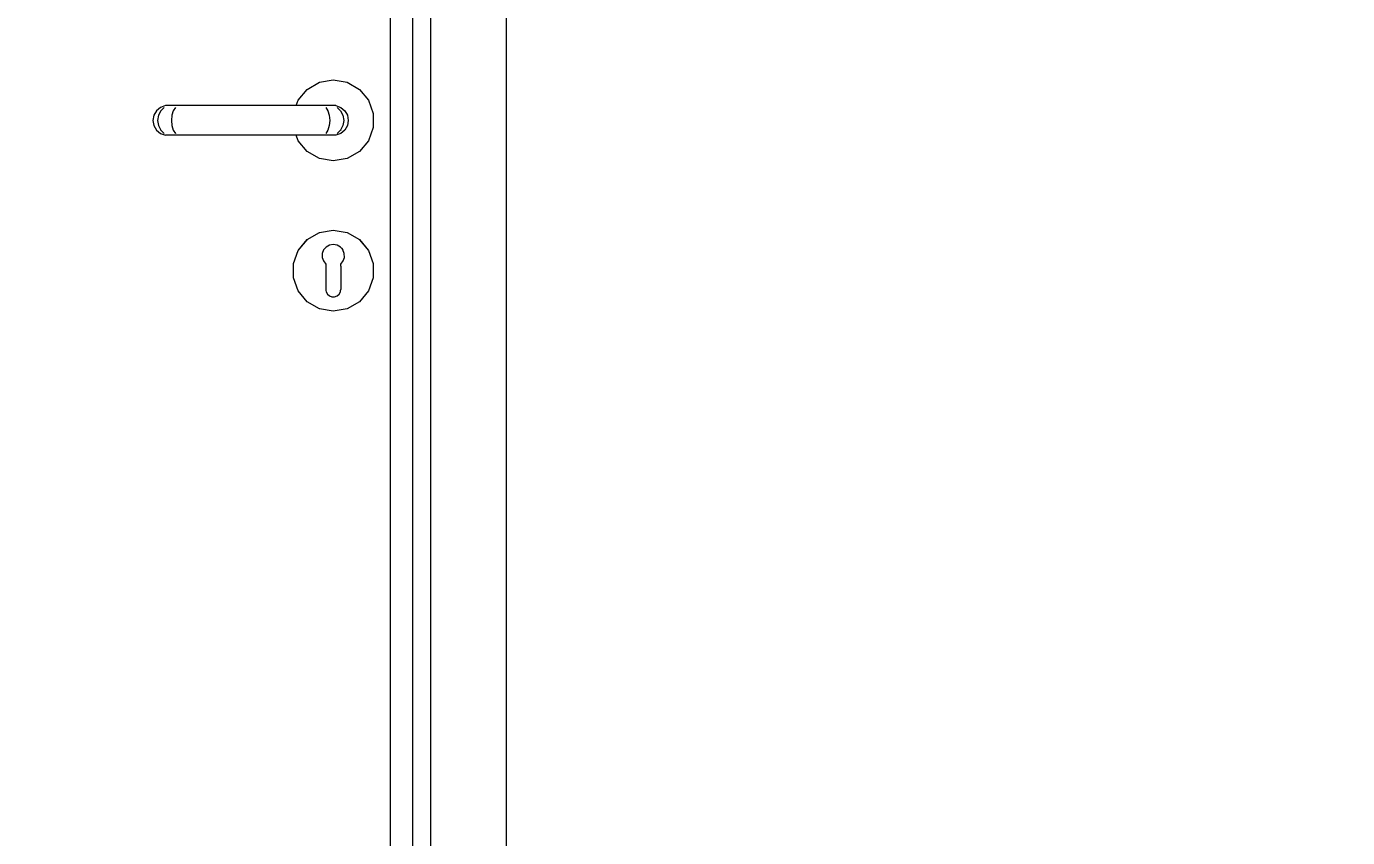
# Model space of a CAD drawing. Header units: millimetres. Extents: x -15634 to 67596, y -3027 to 55843.
# Drawn here: x 31862 to 32741, y 18518 to 19058 of the extents above; entities that cross this region are included whole.
import ezdxf

# ---------------------------------------------------------------- set-up
doc = ezdxf.new("R2010")
doc.units = ezdxf.units.MM
doc.header["$MEASUREMENT"] = 0
doc.set_wipeout_variables(frame=1)
doc.linetypes.add('Wipeout_Contour', pattern=[1000, 0, -1000])
doc.layers.add('Dimensioning - General', color=7, linetype='Continuous')
doc.layers.add('Structural - Bearing', color=7, linetype='Continuous')
for name, color, linetype, lineweight, true_color in [('Dimensioning - General_Pen_No__61', 7, 'Continuous', 20, 0x6a6a6a), ('Dimensioning - General_Pen_No__88', 7, 'Continuous', 20, 0xfd4435), ('Structural - Bearing_Pen_No__82', 7, 'Continuous', 20, 0xaaaaaa)]:
    doc.layers.add(name, color=color, linetype=linetype, lineweight=lineweight, true_color=true_color)
doc.styles.add('GENERATED_STYLE_6', font='calibril.ttf')
doc.dimstyles.new('GENERATED_STYLE__3', dxfattribs={"dimtxt": 195.999997, "dimasz": 106.4, "dimexe": 0.18, "dimexo": 0.0625, "dimgap": 0.09, "dimtad": 1, "dimdec": 0, "dimlfac": 0.1, "dimzin": 0, "dimdsep": 46, "dimtxsty": 'GENERATED_STYLE_6', "dimblk": 'ARROWHEAD_2', "dimblk1": 'ARROWHEAD_2', "dimblk2": 'ARROWHEAD_2', "dimcen": 0.09, "dimse1": 1, "dimse2": 1, "dimclrd": 256, "dimclre": 256, "dimclrt": 256, "dimadec": 0, "dimazin": 0, "dimtfac": 1, "dimtdec": 4, "dimtmove": 0, "dimatfit": 3, "dimfxl": 1, "dimtolj": 1, "dimtzin": 0, "dimarcsym": 0})

# ---------------------------------------------------------------- blocks, each defined once
blk = doc.blocks.new('*D143')
at = {"layer": 'Dimensioning - General_Pen_No__61', "color": 251, "linetype": 'Continuous', "lineweight": 20, "true_color": 0x6a6a6a, "transparency": 16777216}
for p, q in [((34964.93, 20636.02), (35104.93, 20555.19)), ((35139.93, 20595.6), (34929.93, 20595.6)), ((35034.93, 17895.6), (35034.93, 20595.6)), ((34964.93, 17936.02), (35104.93, 17855.19)), ((35139.93, 17895.6), (34929.93, 17895.6))]:
    blk.add_line(p, q, dxfattribs=at)
at = {"layer": 'Dimensioning - General_Pen_No__88', "color": 20, "lineweight": 20, "true_color": 0xfd4435, "transparency": 16777216, "char_height": 196, "attachment_point": 7, "rotation": 90, "style": 'GENERATED_STYLE_6'}
for s, insert in [('\\A1;{\\pql;\\fCalibri Light|b0|i0|c0|p34;20}', (34995.73, 20237.36)), ('\\A1;{\\pql;\\fCalibri Light|b0|i0|c0|p34;270}', (34995.73, 19007.27))]:
    blk.add_mtext(s, dxfattribs=dict(at, insert=insert))
blk = doc.blocks.new('ARROWHEAD_2')
at = {"color": 0, "linetype": 'Continuous', "lineweight": 0}
for p, q in [((-0.3781, -0.655), (0.3781, 0.655)), ((0, 0), (-1, 0))]:
    blk.add_line(p, q, dxfattribs=at)
blk = doc.blocks.new('*D191')
at = {"layer": 'Dimensioning - General_Pen_No__61', "color": 251, "linetype": 'Continuous', "lineweight": 20, "true_color": 0x6a6a6a, "transparency": 16777216}
for p, q in [((35514.93, 20636.02), (35654.93, 20555.19)), ((35689.93, 20595.6), (35479.93, 20595.6)), ((35584.93, 17895.6), (35584.93, 20595.6)), ((35514.93, 17936.02), (35654.93, 17855.19)), ((35689.93, 17895.6), (35479.93, 17895.6))]:
    blk.add_line(p, q, dxfattribs=at)
at = {"layer": 'Dimensioning - General_Pen_No__88', "color": 20, "lineweight": 20, "true_color": 0xfd4435, "transparency": 16777216, "char_height": 196, "attachment_point": 7, "rotation": 90, "style": 'GENERATED_STYLE_6'}
for s, insert in [('\\A1;{\\pql;\\fCalibri Light|b0|i0|c0|p34;20}', (35545.73, 20237.36)), ('\\A1;{\\pql;\\fCalibri Light|b0|i0|c0|p34;270}', (35545.73, 19007.27))]:
    blk.add_mtext(s, dxfattribs=dict(at, insert=insert))
blk = doc.blocks.new('*D222')
at = {"layer": 'Dimensioning - General_Pen_No__61', "color": 251, "linetype": 'Continuous', "lineweight": 20, "true_color": 0x6a6a6a, "transparency": 16777216}
for p, q in [((36064.93, 20836.02), (36204.93, 20755.19)), ((36239.93, 20795.6), (36029.93, 20795.6)), ((36134.93, 17895.6), (36134.93, 20795.6)), ((36064.93, 17936.02), (36204.93, 17855.19)), ((36239.93, 17895.6), (36029.93, 17895.6))]:
    blk.add_line(p, q, dxfattribs=at)
at = {"layer": 'Dimensioning - General_Pen_No__88', "color": 20, "lineweight": 20, "true_color": 0xfd4435, "transparency": 16777216, "insert": (36095.73, 19107.27), "char_height": 196, "attachment_point": 7, "rotation": 90, "style": 'GENERATED_STYLE_6'}
blk.add_mtext('\\A1;{\\pql;\\fCalibri Light|b0|i0|c0|p34;290}', dxfattribs=at)

msp = doc.modelspace()

# ---------------------------------------------------------------- wipeouts: each hides what was drawn before it
at = {"color": 254, "linetype": 'Wipeout_Contour', "lineweight": 0, "ltscale": 149410.223172}
msp.add_wipeout([(32119.37, 17995.6), (32131.37, 17995.6), (32131.37, 20082.6), (32119.37, 20070.6)], dxfattribs=at).dxf.layer = 'Structural - Bearing'
at = {"color": 254, "linetype": 'Wipeout_Contour', "lineweight": 0, "ltscale": 1006353.8560453}
msp.add_wipeout([(32042.98, 19009.1), (32041.66, 19005.45), (32068.1, 19005.45), (32071.37, 19004.26), (32074.03, 19002.03), (32075.76, 18999.02), (32076.37, 18995.6), (32075.76, 18992.18), (32074.03, 18989.18), (32071.37, 18986.94), (32068.1, 18985.76), (32041.66, 18985.76), (32042.98, 18982.1), (32049.01, 18974.92), (32057.13, 18970.23), (32066.37, 18968.6), (32075.6, 18970.23), (32083.72, 18974.92), (32089.75, 18982.1), (32092.96, 18990.92), (32092.96, 19000.29), (32089.75, 19009.1), (32083.72, 19016.29), (32075.6, 19020.98), (32066.37, 19022.6), (32057.13, 19020.98), (32049.01, 19016.29)], dxfattribs=at).dxf.layer = 'Structural - Bearing'
at = {"color": 254, "linetype": 'Wipeout_Contour', "lineweight": 0, "ltscale": 260535.635203}
msp.add_wipeout([(32059.95, 18909.39), (32060.93, 18910.53), (32057.17, 18920.88), (32049.08, 18916.21), (32059, 18904.39), (32058.98, 18904.44), (32059.04, 18907)], dxfattribs=at).dxf.layer = 'Structural - Bearing'
at = {"color": 254, "linetype": 'Wipeout_Contour', "lineweight": 0, "ltscale": 186021.799884}
msp.add_wipeout([(32057.17, 18870.33), (32061.51, 18882.27), (32061.37, 18883.1), (32061.37, 18889.65), (32049.08, 18875)], dxfattribs=at).dxf.layer = 'Structural - Bearing'

# ---------------------------------------------------------------- next in the draw order: linework, layer by layer
at = {"layer": 'Structural - Bearing_Pen_No__82', "color": 253, "linetype": 'Continuous', "lineweight": 20, "true_color": 0xaaaaaa}
for p, q in [((32049.01, 19016.29), (32057.13, 19020.98)), ((32057.13, 19020.98), (32066.37, 19022.6)), ((32066.37, 19022.6), (32075.6, 19020.98)), ((32075.6, 19020.98), (32083.72, 19016.29)), ((32083.72, 19016.29), (32089.75, 19009.1)), ((32089.75, 19009.1), (32092.96, 19000.29)), ((32092.96, 19000.29), (32092.96, 18990.92)), ((32092.96, 18990.92), (32089.75, 18982.1)), ((32089.75, 18982.1), (32083.72, 18974.92)), ((32057.13, 18970.23), (32049.01, 18974.92)), ((32083.72, 18974.92), (32075.6, 18970.23)), ((32066.37, 18968.6), (32057.13, 18970.23)), ((32075.6, 18970.23), (32066.37, 18968.6))]:
    msp.add_line(p, q, dxfattribs=at)

# ---------------------------------------------------------------- next in the draw order: wipeouts: each hides what was drawn before it
at = {"color": 254, "linetype": 'Wipeout_Contour', "lineweight": 0, "ltscale": 149549.754131}
msp.add_wipeout([(32181.37, 17995.6), (32181.37, 20132.6), (32131.37, 20082.6), (32131.37, 17995.6)], dxfattribs=at).dxf.layer = 'Structural - Bearing'
at = {"color": 254, "linetype": 'Wipeout_Contour', "lineweight": 0, "ltscale": 149341.519928}
msp.add_wipeout([(32104.37, 20055.6), (32104.37, 17995.6), (32119.37, 17995.6), (32119.37, 20055.6)], dxfattribs=at).dxf.layer = 'Structural - Bearing'
at = {"color": 254, "linetype": 'Wipeout_Contour', "lineweight": 0, "ltscale": 149108.172757}
msp.add_wipeout([(32065.91, 19005.45), (32068.84, 19004.26), (32071.37, 19004.26), (32068.1, 19005.45)], dxfattribs=at).dxf.layer = 'Structural - Bearing'
at = {"color": 254, "linetype": 'Wipeout_Contour', "lineweight": 0, "ltscale": 149106.43982}
msp.add_wipeout([(32073.32, 18995.6), (32072.78, 18992.18), (32075.76, 18992.18), (32076.37, 18995.6)], dxfattribs=at).dxf.layer = 'Structural - Bearing'
at = {"color": 254, "linetype": 'Wipeout_Contour', "lineweight": 0, "ltscale": 223289.133747}
msp.add_wipeout([(32059.79, 18902.02), (32059, 18904.39), (32049.08, 18916.21), (32043.07, 18909.05), (32061.37, 18898.49), (32061.37, 18900)], dxfattribs=at).dxf.layer = 'Structural - Bearing'

# ---------------------------------------------------------------- next in the draw order: linework, layer by layer
at = {"layer": 'Structural - Bearing_Pen_No__82', "color": 253, "linetype": 'Continuous', "lineweight": 20, "true_color": 0xaaaaaa}
for p, q in [((32181.37, 20132.6), (32181.37, 17995.6)), ((32131.37, 17995.6), (32131.37, 20082.6)), ((32119.37, 17995.6), (32119.37, 20070.6)), ((32104.37, 17995.6), (32104.37, 20055.6))]:
    msp.add_line(p, q, dxfattribs=at)

# ---------------------------------------------------------------- next in the draw order: wipeouts: each hides what was drawn before it
at = {"color": 254, "linetype": 'Wipeout_Contour', "lineweight": 0, "ltscale": 149114.343625}
msp.add_wipeout([(32068.84, 19004.26), (32071.23, 19002.03), (32074.03, 19002.03), (32071.37, 19004.26)], dxfattribs=at).dxf.layer = 'Structural - Bearing'
at = {"color": 254, "linetype": 'Wipeout_Contour', "lineweight": 0, "ltscale": 149096.090678}
msp.add_wipeout([(32072.78, 18992.18), (32071.23, 18989.18), (32074.03, 18989.18), (32075.76, 18992.18)], dxfattribs=at).dxf.layer = 'Structural - Bearing'
at = {"color": 254, "linetype": 'Wipeout_Contour', "lineweight": 0, "ltscale": 148879.22295}
msp.add_wipeout([(32049.01, 18916.29), (32049.08, 18916.21), (32057.17, 18920.88), (32057.13, 18920.98)], dxfattribs=at).dxf.layer = 'Structural - Bearing'

# ---------------------------------------------------------------- next in the draw order: wipeouts: each hides what was drawn before it
at = {"color": 254, "linetype": 'Wipeout_Contour', "lineweight": 0, "ltscale": 149116.164562}
msp.add_wipeout([(32071.23, 19002.03), (32072.78, 18999.02), (32075.76, 18999.02), (32074.03, 19002.03)], dxfattribs=at).dxf.layer = 'Structural - Bearing'
at = {"color": 254, "linetype": 'Wipeout_Contour', "lineweight": 0, "ltscale": 149083.587219}
msp.add_wipeout([(32068.84, 18986.94), (32071.37, 18986.94), (32074.03, 18989.18), (32071.23, 18989.18)], dxfattribs=at).dxf.layer = 'Structural - Bearing'
at = {"color": 254, "linetype": 'Wipeout_Contour', "lineweight": 0, "ltscale": 223357.169592}
msp.add_wipeout([(32061.62, 18911.33), (32063.85, 18912.59), (32066.37, 18913.03), (32066.37, 18922.5), (32057.17, 18920.88), (32060.93, 18910.53)], dxfattribs=at).dxf.layer = 'Structural - Bearing'

# ---------------------------------------------------------------- next in the draw order: wipeouts: each hides what was drawn before it
at = {"color": 254, "linetype": 'Wipeout_Contour', "lineweight": 0, "ltscale": 149092.537544}
msp.add_wipeout([(32059.77, 19005.45), (32061.46, 19004.26), (32068.84, 19004.26), (32065.91, 19005.45)], dxfattribs=at).dxf.layer = 'Structural - Bearing'
at = {"color": 254, "linetype": 'Wipeout_Contour', "lineweight": 0, "ltscale": 149113.411233}
msp.add_wipeout([(32075.76, 18999.02), (32072.78, 18999.02), (32073.32, 18995.6), (32076.37, 18995.6)], dxfattribs=at).dxf.layer = 'Structural - Bearing'
at = {"color": 254, "linetype": 'Wipeout_Contour', "lineweight": 0, "ltscale": 149070.44207}
msp.add_wipeout([(32068.84, 18986.94), (32065.91, 18985.76), (32068.1, 18985.76), (32071.37, 18986.94)], dxfattribs=at).dxf.layer = 'Structural - Bearing'
at = {"color": 254, "linetype": 'Wipeout_Contour', "lineweight": 0, "ltscale": 148915.469781}
msp.add_wipeout([(32057.13, 18920.98), (32057.17, 18920.88), (32066.37, 18922.5), (32066.37, 18922.6)], dxfattribs=at).dxf.layer = 'Structural - Bearing'
at = {"color": 254, "linetype": 'Wipeout_Contour', "lineweight": 0, "ltscale": 148837.459489}
msp.add_wipeout([(32061.37, 18896.49), (32061.37, 18898.49), (32043.07, 18909.05), (32039.88, 18900.28)], dxfattribs=at).dxf.layer = 'Structural - Bearing'

# ---------------------------------------------------------------- next in the draw order: wipeouts: each hides what was drawn before it
at = {"color": 254, "linetype": 'Wipeout_Contour', "lineweight": 0, "ltscale": 149096.228622}
msp.add_wipeout([(32061.46, 19004.26), (32062.83, 19002.03), (32071.23, 19002.03), (32068.84, 19004.26)], dxfattribs=at).dxf.layer = 'Structural - Bearing'
at = {"color": 254, "linetype": 'Wipeout_Contour', "lineweight": 0, "ltscale": 149085.488704}
msp.add_wipeout([(32064.04, 18995.6), (32063.73, 18992.18), (32072.78, 18992.18), (32073.32, 18995.6)], dxfattribs=at).dxf.layer = 'Structural - Bearing'
at = {"color": 254, "linetype": 'Wipeout_Contour', "lineweight": 0, "ltscale": 223395.962134}
msp.add_wipeout([(32068.89, 18912.59), (32071.11, 18911.33), (32071.8, 18910.53), (32075.57, 18920.88), (32066.37, 18922.5), (32066.37, 18913.03)], dxfattribs=at).dxf.layer = 'Structural - Bearing'
at = {"color": 254, "linetype": 'Wipeout_Contour', "lineweight": 0, "ltscale": 148842.853762}
msp.add_wipeout([(32042.98, 18909.1), (32043.07, 18909.05), (32049.08, 18916.21), (32049.01, 18916.29)], dxfattribs=at).dxf.layer = 'Structural - Bearing'
at = {"color": 254, "linetype": 'Wipeout_Contour', "lineweight": 0, "ltscale": 148812.717952}
msp.add_wipeout([(32061.37, 18889.65), (32061.37, 18892.72), (32043.07, 18882.15), (32049.08, 18875)], dxfattribs=at).dxf.layer = 'Structural - Bearing'

# ---------------------------------------------------------------- next in the draw order: wipeouts: each hides what was drawn before it
at = {"color": 254, "linetype": 'Wipeout_Contour', "lineweight": 0, "ltscale": 149096.203693}
msp.add_wipeout([(32071.23, 19002.03), (32062.83, 19002.03), (32063.73, 18999.02), (32072.78, 18999.02)], dxfattribs=at).dxf.layer = 'Structural - Bearing'
at = {"color": 254, "linetype": 'Wipeout_Contour', "lineweight": 0, "ltscale": 149076.127145}
msp.add_wipeout([(32063.73, 18992.18), (32062.83, 18989.18), (32071.23, 18989.18), (32072.78, 18992.18)], dxfattribs=at).dxf.layer = 'Structural - Bearing'
at = {"color": 254, "linetype": 'Wipeout_Contour', "lineweight": 0, "ltscale": 148947.230171}
msp.add_wipeout([(32066.37, 18922.6), (32066.37, 18922.5), (32075.57, 18920.88), (32075.6, 18920.98)], dxfattribs=at).dxf.layer = 'Structural - Bearing'
at = {"color": 254, "linetype": 'Wipeout_Contour', "lineweight": 0, "ltscale": 148815.770458}
msp.add_wipeout([(32061.37, 18892.72), (32061.37, 18894.72), (32039.88, 18890.93), (32043.07, 18882.15)], dxfattribs=at).dxf.layer = 'Structural - Bearing'

# ---------------------------------------------------------------- next in the draw order: linework, layer by layer
at = {"layer": 'Structural - Bearing_Pen_No__82', "color": 253, "linetype": 'Continuous', "lineweight": 20, "true_color": 0xaaaaaa}
msp.add_line((32057.13, 18920.98), (32066.37, 18922.6), dxfattribs=at)

# ---------------------------------------------------------------- next in the draw order: wipeouts: each hides what was drawn before it
at = {"color": 254, "linetype": 'Wipeout_Contour', "lineweight": 0, "ltscale": 149065.748546}
msp.add_wipeout([(32059.77, 19005.45), (32051.6, 19005.45), (32052.03, 19004.26), (32061.46, 19004.26)], dxfattribs=at).dxf.layer = 'Structural - Bearing'
at = {"color": 254, "linetype": 'Wipeout_Contour', "lineweight": 0, "ltscale": 149092.461088}
msp.add_wipeout([(32063.73, 18999.02), (32064.04, 18995.6), (32073.32, 18995.6), (32072.78, 18999.02)], dxfattribs=at).dxf.layer = 'Structural - Bearing'
at = {"color": 254, "linetype": 'Wipeout_Contour', "lineweight": 0, "ltscale": 149065.468505}
msp.add_wipeout([(32062.83, 18989.18), (32061.46, 18986.94), (32068.84, 18986.94), (32071.23, 18989.18)], dxfattribs=at).dxf.layer = 'Structural - Bearing'
at = {"color": 254, "linetype": 'Wipeout_Contour', "lineweight": 0, "ltscale": 260642.513726}
msp.add_wipeout([(32072.78, 18909.39), (32073.7, 18907), (32073.76, 18904.44), (32073.74, 18904.39), (32083.66, 18916.21), (32075.57, 18920.88), (32071.8, 18910.53)], dxfattribs=at).dxf.layer = 'Structural - Bearing'
at = {"color": 254, "linetype": 'Wipeout_Contour', "lineweight": 0, "ltscale": 148823.989093}
msp.add_wipeout([(32061.37, 18894.72), (32061.37, 18896.49), (32039.88, 18900.28), (32039.88, 18890.93)], dxfattribs=at).dxf.layer = 'Structural - Bearing'
at = {"color": 254, "linetype": 'Wipeout_Contour', "lineweight": 0, "ltscale": 297658.972744}
msp.add_wipeout([(32061.67, 18881.39), (32061.51, 18882.27), (32057.17, 18870.33), (32066.37, 18868.7), (32066.37, 18878.18), (32065.5, 18878.18), (32063.87, 18878.77), (32062.54, 18879.89)], dxfattribs=at).dxf.layer = 'Structural - Bearing'

# ---------------------------------------------------------------- next in the draw order: linework, layer by layer
at = {"layer": 'Structural - Bearing_Pen_No__82', "color": 253, "linetype": 'Continuous', "lineweight": 20, "true_color": 0xaaaaaa}
for p, q in [((32068.84, 19004.26), (32071.23, 19002.03)), ((32071.23, 19002.03), (32072.78, 18999.02)), ((32071.37, 19004.26), (32074.03, 19002.03)), ((32072.78, 18999.02), (32073.32, 18995.6)), ((32074.03, 19002.03), (32075.76, 18999.02)), ((32075.76, 18999.02), (32076.37, 18995.6)), ((32073.32, 18995.6), (32072.78, 18992.18)), ((32075.76, 18992.18), (32074.03, 18989.18)), ((32076.37, 18995.6), (32075.76, 18992.18))]:
    msp.add_line(p, q, dxfattribs=at)

# ---------------------------------------------------------------- next in the draw order: wipeouts: each hides what was drawn before it
at = {"color": 254, "linetype": 'Wipeout_Contour', "lineweight": 0, "ltscale": 149065.540877}
msp.add_wipeout([(32061.46, 19004.26), (32052.03, 19004.26), (32052.38, 19002.03), (32062.83, 19002.03)], dxfattribs=at).dxf.layer = 'Structural - Bearing'
at = {"color": 254, "linetype": 'Wipeout_Contour', "lineweight": 0, "ltscale": 149050.367355}
msp.add_wipeout([(32064.04, 18995.6), (32052.68, 18995.6), (32052.6, 18992.18), (32063.73, 18992.18)], dxfattribs=at).dxf.layer = 'Structural - Bearing'
at = {"color": 254, "linetype": 'Wipeout_Contour', "lineweight": 0, "ltscale": 149054.802913}
msp.add_wipeout([(32061.46, 18986.94), (32059.77, 18985.76), (32065.91, 18985.76), (32068.84, 18986.94)], dxfattribs=at).dxf.layer = 'Structural - Bearing'
at = {"color": 254, "linetype": 'Wipeout_Contour', "lineweight": 0, "ltscale": 148970.665184}
msp.add_wipeout([(32075.6, 18920.98), (32075.57, 18920.88), (32083.66, 18916.21), (32083.72, 18916.29)], dxfattribs=at).dxf.layer = 'Structural - Bearing'
at = {"color": 254, "linetype": 'Wipeout_Contour', "lineweight": 0, "ltscale": 148810.750267}
msp.add_wipeout([(32039.78, 18900.29), (32039.88, 18900.28), (32043.07, 18909.05), (32042.98, 18909.1)], dxfattribs=at).dxf.layer = 'Structural - Bearing'
at = {"color": 254, "linetype": 'Wipeout_Contour', "lineweight": 0, "ltscale": 297705.731485}
msp.add_wipeout([(32067.24, 18878.18), (32066.37, 18878.18), (32066.37, 18868.7), (32075.57, 18870.33), (32071.22, 18882.27), (32071.07, 18881.39), (32070.2, 18879.89), (32068.87, 18878.77)], dxfattribs=at).dxf.layer = 'Structural - Bearing'
at = {"color": 254, "linetype": 'Wipeout_Contour', "lineweight": 0, "ltscale": 148785.847547}
msp.add_wipeout([(32057.13, 18870.23), (32057.17, 18870.33), (32049.08, 18875), (32049.01, 18874.92)], dxfattribs=at).dxf.layer = 'Structural - Bearing'

# ---------------------------------------------------------------- next in the draw order: linework, layer by layer
at = {"layer": 'Structural - Bearing_Pen_No__82', "color": 253, "linetype": 'Continuous', "lineweight": 20, "true_color": 0xaaaaaa}
for p, q in [((32072.78, 18992.18), (32071.23, 18989.18)), ((32071.23, 18989.18), (32068.84, 18986.94)), ((32074.03, 18989.18), (32071.37, 18986.94)), ((32066.37, 18922.6), (32075.6, 18920.98)), ((32042.98, 18909.1), (32049.01, 18916.29))]:
    msp.add_line(p, q, dxfattribs=at)

# ---------------------------------------------------------------- next in the draw order: wipeouts: each hides what was drawn before it
at = {"color": 254, "linetype": 'Wipeout_Contour', "lineweight": 0, "ltscale": 149062.622085}
msp.add_wipeout([(32062.83, 19002.03), (32052.38, 19002.03), (32052.6, 18999.02), (32063.73, 18999.02)], dxfattribs=at).dxf.layer = 'Structural - Bearing'
at = {"color": 254, "linetype": 'Wipeout_Contour', "lineweight": 0, "ltscale": 149042.541059}
msp.add_wipeout([(32063.73, 18992.18), (32052.6, 18992.18), (32052.38, 18989.18), (32062.83, 18989.18)], dxfattribs=at).dxf.layer = 'Structural - Bearing'
at = {"color": 254, "linetype": 'Wipeout_Contour', "lineweight": 0, "ltscale": 223402.235383}
msp.add_wipeout([(32072.95, 18902.02), (32071.37, 18900), (32071.37, 18898.49), (32089.66, 18909.05), (32083.66, 18916.21), (32073.74, 18904.39)], dxfattribs=at).dxf.layer = 'Structural - Bearing'
at = {"color": 254, "linetype": 'Wipeout_Contour', "lineweight": 0, "ltscale": 186094.999585}
msp.add_wipeout([(32083.66, 18875), (32071.37, 18889.65), (32071.37, 18883.1), (32071.22, 18882.27), (32075.57, 18870.33)], dxfattribs=at).dxf.layer = 'Structural - Bearing'
at = {"color": 254, "linetype": 'Wipeout_Contour', "lineweight": 0, "ltscale": 148773.537997}
msp.add_wipeout([(32049.01, 18874.92), (32049.08, 18875), (32043.07, 18882.15), (32042.98, 18882.1)], dxfattribs=at).dxf.layer = 'Structural - Bearing'
at = {"color": 254, "linetype": 'Wipeout_Contour', "lineweight": 0, "ltscale": 148809.307174}
msp.add_wipeout([(32066.37, 18868.6), (32066.37, 18868.7), (32057.17, 18870.33), (32057.13, 18870.23)], dxfattribs=at).dxf.layer = 'Structural - Bearing'

# ---------------------------------------------------------------- next in the draw order: linework, layer by layer
at = {"layer": 'Structural - Bearing_Pen_No__82', "color": 253, "linetype": 'Continuous', "lineweight": 20, "true_color": 0xaaaaaa}
for p, q in [((32065.91, 19005.45), (32059.77, 19005.45)), ((32068.1, 19005.45), (32065.91, 19005.45)), ((32068.1, 19005.45), (32071.37, 19004.26)), ((32071.37, 18986.94), (32068.1, 18985.76))]:
    msp.add_line(p, q, dxfattribs=at)

# ---------------------------------------------------------------- next in the draw order: wipeouts: each hides what was drawn before it
at = {"color": 254, "linetype": 'Wipeout_Contour', "lineweight": 0, "ltscale": 148911.392755}
msp.add_wipeout([(32051.6, 19005.45), (31971.14, 19005.45), (31970.71, 19004.26), (32052.03, 19004.26)], dxfattribs=at).dxf.layer = 'Structural - Bearing'
at = {"color": 254, "linetype": 'Wipeout_Contour', "lineweight": 0, "ltscale": 149057.341364}
msp.add_wipeout([(32063.73, 18999.02), (32052.6, 18999.02), (32052.68, 18995.6), (32064.04, 18995.6)], dxfattribs=at).dxf.layer = 'Structural - Bearing'
at = {"color": 254, "linetype": 'Wipeout_Contour', "lineweight": 0, "ltscale": 149034.774476}
msp.add_wipeout([(32062.83, 18989.18), (32052.38, 18989.18), (32052.03, 18986.94), (32061.46, 18986.94)], dxfattribs=at).dxf.layer = 'Structural - Bearing'
at = {"color": 254, "linetype": 'Wipeout_Contour', "lineweight": 0, "ltscale": 148982.958955}
msp.add_wipeout([(32083.72, 18916.29), (32083.66, 18916.21), (32089.66, 18909.05), (32089.75, 18909.1)], dxfattribs=at).dxf.layer = 'Structural - Bearing'
at = {"color": 254, "linetype": 'Wipeout_Contour', "lineweight": 0, "ltscale": 148773.86606}
msp.add_wipeout([(32042.98, 18882.1), (32043.07, 18882.15), (32039.88, 18890.93), (32039.78, 18890.92)], dxfattribs=at).dxf.layer = 'Structural - Bearing'
at = {"color": 254, "linetype": 'Wipeout_Contour', "lineweight": 0, "ltscale": 148841.089557}
msp.add_wipeout([(32075.6, 18870.23), (32075.57, 18870.33), (32066.37, 18868.7), (32066.37, 18868.6)], dxfattribs=at).dxf.layer = 'Structural - Bearing'

# ---------------------------------------------------------------- next in the draw order: linework, layer by layer
at = {"layer": 'Structural - Bearing_Pen_No__82', "color": 253, "linetype": 'Continuous', "lineweight": 20, "true_color": 0xaaaaaa}
for p, q in [((32042.98, 19009.1), (32049.01, 19016.29)), ((32061.46, 19004.26), (32062.83, 19002.03)), ((32062.83, 19002.03), (32063.73, 18999.02)), ((32063.73, 18999.02), (32064.04, 18995.6)), ((32064.04, 18995.6), (32063.73, 18992.18)), ((32068.1, 18985.76), (32065.91, 18985.76)), ((32049.01, 18874.92), (32042.98, 18882.1)), ((32066.37, 18868.6), (32057.13, 18870.23))]:
    msp.add_line(p, q, dxfattribs=at)

# ---------------------------------------------------------------- next in the draw order: wipeouts: each hides what was drawn before it
at = {"color": 254, "linetype": 'Wipeout_Contour', "lineweight": 0, "ltscale": 148907.901293}
msp.add_wipeout([(32052.03, 19004.26), (31970.71, 19004.26), (31970.36, 19002.03), (32052.38, 19002.03)], dxfattribs=at).dxf.layer = 'Structural - Bearing'
at = {"color": 254, "linetype": 'Wipeout_Contour', "lineweight": 0, "ltscale": 148889.009439}
msp.add_wipeout([(32052.68, 18995.6), (31970.05, 18995.6), (31970.13, 18992.18), (32052.6, 18992.18)], dxfattribs=at).dxf.layer = 'Structural - Bearing'
at = {"color": 254, "linetype": 'Wipeout_Contour', "lineweight": 0, "ltscale": 149028.007164}
msp.add_wipeout([(32061.46, 18986.94), (32052.03, 18986.94), (32051.6, 18985.76), (32059.77, 18985.76)], dxfattribs=at).dxf.layer = 'Structural - Bearing'
at = {"color": 254, "linetype": 'Wipeout_Contour', "lineweight": 0, "ltscale": 148940.724348}
msp.add_wipeout([(32071.37, 18898.49), (32071.37, 18896.49), (32092.86, 18900.28), (32089.66, 18909.05)], dxfattribs=at).dxf.layer = 'Structural - Bearing'
at = {"color": 254, "linetype": 'Wipeout_Contour', "lineweight": 0, "ltscale": 148786.79315}
msp.add_wipeout([(32039.78, 18890.92), (32039.88, 18890.93), (32039.88, 18900.28), (32039.78, 18900.29)], dxfattribs=at).dxf.layer = 'Structural - Bearing'

# ---------------------------------------------------------------- next in the draw order: linework, layer by layer
at = {"layer": 'Structural - Bearing_Pen_No__82', "color": 253, "linetype": 'Continuous', "lineweight": 20, "true_color": 0xaaaaaa}
for p, q in [((32063.73, 18992.18), (32062.83, 18989.18)), ((32065.91, 18985.76), (32059.77, 18985.76)), ((32062.83, 18989.18), (32061.46, 18986.94)), ((32039.78, 18900.29), (32042.98, 18909.1)), ((32039.78, 18890.92), (32039.78, 18900.29)), ((32042.98, 18882.1), (32039.78, 18890.92))]:
    msp.add_line(p, q, dxfattribs=at)

# ---------------------------------------------------------------- next in the draw order: wipeouts: each hides what was drawn before it
at = {"color": 254, "linetype": 'Wipeout_Contour', "lineweight": 0, "ltscale": 148902.552167}
msp.add_wipeout([(32052.38, 19002.03), (31970.36, 19002.03), (31970.13, 18999.02), (32052.6, 18999.02)], dxfattribs=at).dxf.layer = 'Structural - Bearing'
at = {"color": 254, "linetype": 'Wipeout_Contour', "lineweight": 0, "ltscale": 148882.449573}
msp.add_wipeout([(32052.6, 18992.18), (31970.13, 18992.18), (31970.36, 18989.18), (32052.38, 18989.18)], dxfattribs=at).dxf.layer = 'Structural - Bearing'
at = {"color": 254, "linetype": 'Wipeout_Contour', "lineweight": 0, "ltscale": 148982.631339}
msp.add_wipeout([(32089.75, 18909.1), (32089.66, 18909.05), (32092.86, 18900.28), (32092.96, 18900.29)], dxfattribs=at).dxf.layer = 'Structural - Bearing'

# ---------------------------------------------------------------- next in the draw order: linework, layer by layer
at = {"layer": 'Structural - Bearing_Pen_No__82', "color": 253, "linetype": 'Continuous', "lineweight": 20, "true_color": 0xaaaaaa}
for p, q in [((32041.66, 19005.45), (32042.98, 19009.1)), ((32059.77, 19005.45), (32051.6, 19005.45)), ((32083.72, 18916.29), (32089.75, 18909.1))]:
    msp.add_line(p, q, dxfattribs=at)

# ---------------------------------------------------------------- next in the draw order: wipeouts: each hides what was drawn before it
at = {"color": 254, "linetype": 'Wipeout_Contour', "lineweight": 0, "ltscale": 148757.049807}
msp.add_wipeout([(31971.14, 19005.45), (31962.97, 19005.45), (31961.28, 19004.26), (31970.71, 19004.26)], dxfattribs=at).dxf.layer = 'Structural - Bearing'
at = {"color": 254, "linetype": 'Wipeout_Contour', "lineweight": 0, "ltscale": 148895.990997}
msp.add_wipeout([(32052.6, 18999.02), (31970.13, 18999.02), (31970.05, 18995.6), (32052.68, 18995.6)], dxfattribs=at).dxf.layer = 'Structural - Bearing'
at = {"color": 254, "linetype": 'Wipeout_Contour', "lineweight": 0, "ltscale": 148877.102331}
msp.add_wipeout([(32052.38, 18989.18), (31970.36, 18989.18), (31970.71, 18986.94), (32052.03, 18986.94)], dxfattribs=at).dxf.layer = 'Structural - Bearing'
at = {"color": 254, "linetype": 'Wipeout_Contour', "lineweight": 0, "ltscale": 148932.514009}
msp.add_wipeout([(32071.37, 18896.49), (32071.37, 18894.72), (32092.86, 18890.93), (32092.86, 18900.28)], dxfattribs=at).dxf.layer = 'Structural - Bearing'

# ---------------------------------------------------------------- next in the draw order: wipeouts: each hides what was drawn before it
at = {"color": 254, "linetype": 'Wipeout_Contour', "lineweight": 0, "ltscale": 148750.276222}
msp.add_wipeout([(31970.71, 19004.26), (31961.28, 19004.26), (31959.9, 19002.03), (31970.36, 19002.03)], dxfattribs=at).dxf.layer = 'Structural - Bearing'
at = {"color": 254, "linetype": 'Wipeout_Contour', "lineweight": 0, "ltscale": 148727.667974}
msp.add_wipeout([(31970.05, 18995.6), (31958.69, 18995.6), (31959, 18992.18), (31970.13, 18992.18)], dxfattribs=at).dxf.layer = 'Structural - Bearing'
at = {"color": 254, "linetype": 'Wipeout_Contour', "lineweight": 0, "ltscale": 148873.612237}
msp.add_wipeout([(32052.03, 18986.94), (31970.71, 18986.94), (31971.14, 18985.76), (32051.6, 18985.76)], dxfattribs=at).dxf.layer = 'Structural - Bearing'
at = {"color": 254, "linetype": 'Wipeout_Contour', "lineweight": 0, "ltscale": 148919.056393}
msp.add_wipeout([(32071.37, 18894.72), (32071.37, 18892.72), (32089.66, 18882.15), (32092.86, 18890.93)], dxfattribs=at).dxf.layer = 'Structural - Bearing'

# ---------------------------------------------------------------- next in the draw order: linework, layer by layer
at = {"layer": 'Structural - Bearing_Pen_No__82', "color": 253, "linetype": 'Continuous', "lineweight": 20, "true_color": 0xaaaaaa}
for p, q in [((32042.98, 18982.1), (32041.66, 18985.76)), ((32049.01, 18974.92), (32042.98, 18982.1)), ((32059.77, 18985.76), (32051.6, 18985.76))]:
    msp.add_line(p, q, dxfattribs=at)

# ---------------------------------------------------------------- next in the draw order: wipeouts: each hides what was drawn before it
at = {"color": 254, "linetype": 'Wipeout_Contour', "lineweight": 0, "ltscale": 148742.498033}
msp.add_wipeout([(31970.36, 19002.03), (31959.9, 19002.03), (31959, 18999.02), (31970.13, 18999.02)], dxfattribs=at).dxf.layer = 'Structural - Bearing'
at = {"color": 254, "linetype": 'Wipeout_Contour', "lineweight": 0, "ltscale": 148722.37386}
msp.add_wipeout([(31970.13, 18992.18), (31959, 18992.18), (31959.9, 18989.18), (31970.36, 18989.18)], dxfattribs=at).dxf.layer = 'Structural - Bearing'
at = {"color": 254, "linetype": 'Wipeout_Contour', "lineweight": 0, "ltscale": 148900.46646}
msp.add_wipeout([(32071.37, 18892.72), (32071.37, 18889.65), (32083.66, 18875), (32089.66, 18882.15)], dxfattribs=at).dxf.layer = 'Structural - Bearing'

# ---------------------------------------------------------------- next in the draw order: linework, layer by layer
at = {"layer": 'Structural - Bearing_Pen_No__82', "color": 253, "linetype": 'Continuous', "lineweight": 20, "true_color": 0xaaaaaa}
msp.add_line((32051.6, 19005.45), (31971.14, 19005.45), dxfattribs=at)

# ---------------------------------------------------------------- next in the draw order: wipeouts: each hides what was drawn before it
at = {"color": 254, "linetype": 'Wipeout_Contour', "lineweight": 0, "ltscale": 148730.28193}
msp.add_wipeout([(31956.82, 19005.45), (31953.89, 19004.26), (31961.28, 19004.26), (31962.97, 19005.45)], dxfattribs=at).dxf.layer = 'Structural - Bearing'
at = {"color": 254, "linetype": 'Wipeout_Contour', "lineweight": 0, "ltscale": 148734.657084}
msp.add_wipeout([(31970.13, 18999.02), (31959, 18999.02), (31958.69, 18995.6), (31970.05, 18995.6)], dxfattribs=at).dxf.layer = 'Structural - Bearing'
at = {"color": 254, "linetype": 'Wipeout_Contour', "lineweight": 0, "ltscale": 148719.444688}
msp.add_wipeout([(31970.36, 18989.18), (31959.9, 18989.18), (31961.28, 18986.94), (31970.71, 18986.94)], dxfattribs=at).dxf.layer = 'Structural - Bearing'
at = {"color": 254, "linetype": 'Wipeout_Contour', "lineweight": 0, "ltscale": 148969.720522}
msp.add_wipeout([(32092.96, 18900.29), (32092.86, 18900.28), (32092.86, 18890.93), (32092.96, 18890.92)], dxfattribs=at).dxf.layer = 'Structural - Bearing'
at = {"color": 254, "linetype": 'Wipeout_Contour', "lineweight": 0, "ltscale": 148877.345396}
msp.add_wipeout([(32083.72, 18874.92), (32083.66, 18875), (32075.57, 18870.33), (32075.6, 18870.23)], dxfattribs=at).dxf.layer = 'Structural - Bearing'

# ---------------------------------------------------------------- next in the draw order: linework, layer by layer
at = {"layer": 'Structural - Bearing_Pen_No__82', "color": 253, "linetype": 'Continuous', "lineweight": 20, "true_color": 0xaaaaaa}
for p, q in [((32089.75, 18909.1), (32092.96, 18900.29)), ((32075.6, 18870.23), (32066.37, 18868.6))]:
    msp.add_line(p, q, dxfattribs=at)

# ---------------------------------------------------------------- next in the draw order: wipeouts: each hides what was drawn before it
at = {"color": 254, "linetype": 'Wipeout_Contour', "lineweight": 0, "ltscale": 148719.613415}
msp.add_wipeout([(31953.89, 19004.26), (31951.51, 19002.03), (31959.9, 19002.03), (31961.28, 19004.26)], dxfattribs=at).dxf.layer = 'Structural - Bearing'
at = {"color": 254, "linetype": 'Wipeout_Contour', "lineweight": 0, "ltscale": 148692.576074}
msp.add_wipeout([(31958.69, 18995.6), (31949.41, 18995.6), (31949.95, 18992.18), (31959, 18992.18)], dxfattribs=at).dxf.layer = 'Structural - Bearing'
at = {"color": 254, "linetype": 'Wipeout_Contour', "lineweight": 0, "ltscale": 148719.230138}
msp.add_wipeout([(31970.71, 18986.94), (31961.28, 18986.94), (31962.97, 18985.76), (31971.14, 18985.76)], dxfattribs=at).dxf.layer = 'Structural - Bearing'
at = {"color": 254, "linetype": 'Wipeout_Contour', "lineweight": 0, "ltscale": 930499.097386}
msp.add_wipeout([(32058.98, 18904.44), (32059.79, 18902.02), (32061.37, 18900), (32061.37, 18883.1), (32061.67, 18881.39), (32062.54, 18879.89), (32063.87, 18878.77), (32065.5, 18878.18), (32067.24, 18878.18), (32068.87, 18878.77), (32070.2, 18879.89), (32071.07, 18881.39), (32071.37, 18883.1), (32071.37, 18900), (32072.95, 18902.02), (32073.76, 18904.44), (32073.7, 18907), (32072.78, 18909.39), (32071.11, 18911.33), (32068.89, 18912.59), (32066.37, 18913.03), (32063.85, 18912.59), (32061.62, 18911.33), (32059.95, 18909.39), (32059.04, 18907)], dxfattribs=at).dxf.layer = 'Structural - Bearing'
at = {"color": 254, "linetype": 'Wipeout_Contour', "lineweight": 0, "ltscale": 148945.788419}
msp.add_wipeout([(32092.96, 18890.92), (32092.86, 18890.93), (32089.66, 18882.15), (32089.75, 18882.1)], dxfattribs=at).dxf.layer = 'Structural - Bearing'

# ---------------------------------------------------------------- next in the draw order: linework, layer by layer
at = {"layer": 'Structural - Bearing_Pen_No__82', "color": 253, "linetype": 'Continuous', "lineweight": 20, "true_color": 0xaaaaaa}
for p, q in [((32051.6, 18985.76), (31971.14, 18985.76)), ((32049.01, 18916.29), (32057.13, 18920.98)), ((32075.6, 18920.98), (32083.72, 18916.29)), ((32060.93, 18910.53), (32059.95, 18909.39)), ((32060.93, 18910.53), (32061.62, 18911.33)), ((32063.85, 18912.59), (32061.62, 18911.33)), ((32066.37, 18913.03), (32063.85, 18912.59)), ((32068.89, 18912.59), (32066.37, 18913.03)), ((32071.11, 18911.33), (32068.89, 18912.59)), ((32071.8, 18910.53), (32071.11, 18911.33)), ((32071.8, 18910.53), (32072.78, 18909.39)), ((32059.04, 18907), (32058.98, 18904.44)), ((32059, 18904.39), (32059.79, 18902.02)), ((32059.95, 18909.39), (32059.04, 18907)), ((32059.79, 18902.02), (32061.37, 18900)), ((32071.37, 18900), (32072.95, 18902.02)), ((32073.7, 18907), (32072.78, 18909.39)), ((32072.95, 18902.02), (32073.74, 18904.39)), ((32073.76, 18904.44), (32073.7, 18907)), ((32061.37, 18900), (32061.37, 18898.49)), ((32061.37, 18898.49), (32061.37, 18896.49)), ((32061.37, 18896.49), (32061.37, 18894.72)), ((32061.37, 18894.72), (32061.37, 18892.72)), ((32071.37, 18898.49), (32071.37, 18900)), ((32071.37, 18898.49), (32071.37, 18896.49)), ((32071.37, 18896.49), (32071.37, 18894.72)), ((32071.37, 18894.72), (32071.37, 18892.72)), ((32092.96, 18900.29), (32092.96, 18890.92)), ((32061.37, 18892.72), (32061.37, 18889.65)), ((32061.37, 18889.65), (32061.37, 18883.1)), ((32071.37, 18892.72), (32071.37, 18889.65)), ((32071.37, 18889.65), (32071.37, 18883.1)), ((32061.37, 18883.1), (32061.51, 18882.27)), ((32061.51, 18882.27), (32061.67, 18881.39)), ((32061.67, 18881.39), (32062.54, 18879.89)), ((32062.54, 18879.89), (32063.87, 18878.77)), ((32063.87, 18878.77), (32065.5, 18878.18)), ((32065.5, 18878.18), (32066.37, 18878.18)), ((32066.37, 18878.18), (32067.24, 18878.18)), ((32067.24, 18878.18), (32068.87, 18878.77)), ((32068.87, 18878.77), (32070.2, 18879.89)), ((32070.2, 18879.89), (32071.07, 18881.39)), ((32071.07, 18881.39), (32071.22, 18882.27)), ((32071.22, 18882.27), (32071.37, 18883.1)), ((32057.13, 18870.23), (32049.01, 18874.92))]:
    msp.add_line(p, q, dxfattribs=at)

# ---------------------------------------------------------------- next in the draw order: wipeouts: each hides what was drawn before it
at = {"color": 254, "linetype": 'Wipeout_Contour', "lineweight": 0, "ltscale": 148708.944304}
msp.add_wipeout([(31949.95, 18999.02), (31959, 18999.02), (31959.9, 19002.03), (31951.51, 19002.03)], dxfattribs=at).dxf.layer = 'Structural - Bearing'
at = {"color": 254, "linetype": 'Wipeout_Contour', "lineweight": 0, "ltscale": 148688.815636}
msp.add_wipeout([(31959, 18992.18), (31949.95, 18992.18), (31951.51, 18989.18), (31959.9, 18989.18)], dxfattribs=at).dxf.layer = 'Structural - Bearing'
at = {"color": 254, "linetype": 'Wipeout_Contour', "lineweight": 0, "ltscale": 148913.706426}
msp.add_wipeout([(32089.75, 18882.1), (32089.66, 18882.15), (32083.66, 18875), (32083.72, 18874.92)], dxfattribs=at).dxf.layer = 'Structural - Bearing'

# ---------------------------------------------------------------- next in the draw order: linework, layer by layer
at = {"layer": 'Structural - Bearing_Pen_No__82', "color": 253, "linetype": 'Continuous', "lineweight": 20, "true_color": 0xaaaaaa}
for p, q in [((31971.14, 19005.45), (31962.97, 19005.45)), ((32092.96, 18890.92), (32089.75, 18882.1)), ((32089.75, 18882.1), (32083.72, 18874.92)), ((32083.72, 18874.92), (32075.6, 18870.23))]:
    msp.add_line(p, q, dxfattribs=at)

# ---------------------------------------------------------------- next in the draw order: wipeouts: each hides what was drawn before it
at = {"color": 254, "linetype": 'Wipeout_Contour', "lineweight": 0, "ltscale": 148699.566815}
msp.add_wipeout([(31949.95, 18999.02), (31949.41, 18995.6), (31958.69, 18995.6), (31959, 18999.02)], dxfattribs=at).dxf.layer = 'Structural - Bearing'
at = {"color": 254, "linetype": 'Wipeout_Contour', "lineweight": 0, "ltscale": 148714.660554}
msp.add_wipeout([(31954.63, 19005.45), (31951.37, 19004.26), (31953.89, 19004.26), (31956.82, 19005.45)], dxfattribs=at).dxf.layer = 'Structural - Bearing'
at = {"color": 254, "linetype": 'Wipeout_Contour', "lineweight": 0, "ltscale": 148688.775574}
msp.add_wipeout([(31959.9, 18989.18), (31951.51, 18989.18), (31953.89, 18986.94), (31961.28, 18986.94)], dxfattribs=at).dxf.layer = 'Structural - Bearing'

# ---------------------------------------------------------------- next in the draw order: linework, layer by layer
at = {"layer": 'Structural - Bearing_Pen_No__82', "color": 253, "linetype": 'Continuous', "lineweight": 20, "true_color": 0xaaaaaa}
for p, q in [((31959, 18999.02), (31958.69, 18995.6)), ((31959.9, 19002.03), (31959, 18999.02)), ((31961.28, 19004.26), (31959.9, 19002.03)), ((31958.69, 18995.6), (31959, 18992.18))]:
    msp.add_line(p, q, dxfattribs=at)

# ---------------------------------------------------------------- next in the draw order: wipeouts: each hides what was drawn before it
at = {"color": 254, "linetype": 'Wipeout_Contour', "lineweight": 0, "ltscale": 148701.515088}
msp.add_wipeout([(31951.37, 19004.26), (31948.71, 19002.03), (31951.51, 19002.03), (31953.89, 19004.26)], dxfattribs=at).dxf.layer = 'Structural - Bearing'
at = {"color": 254, "linetype": 'Wipeout_Contour', "lineweight": 0, "ltscale": 148671.64509}
msp.add_wipeout([(31946.37, 18995.6), (31946.97, 18992.18), (31949.95, 18992.18), (31949.41, 18995.6)], dxfattribs=at).dxf.layer = 'Structural - Bearing'
at = {"color": 254, "linetype": 'Wipeout_Contour', "lineweight": 0, "ltscale": 148692.455485}
msp.add_wipeout([(31953.89, 18986.94), (31956.82, 18985.76), (31962.97, 18985.76), (31961.28, 18986.94)], dxfattribs=at).dxf.layer = 'Structural - Bearing'

# ---------------------------------------------------------------- next in the draw order: linework, layer by layer
at = {"layer": 'Structural - Bearing_Pen_No__82', "color": 253, "linetype": 'Continuous', "lineweight": 20, "true_color": 0xaaaaaa}
for p, q in [((31962.97, 19005.45), (31956.82, 19005.45)), ((31971.14, 18985.76), (31962.97, 18985.76))]:
    msp.add_line(p, q, dxfattribs=at)

# ---------------------------------------------------------------- next in the draw order: wipeouts: each hides what was drawn before it
at = {"color": 254, "linetype": 'Wipeout_Contour', "lineweight": 0, "ltscale": 148689.002335}
msp.add_wipeout([(31946.97, 18999.02), (31949.95, 18999.02), (31951.51, 19002.03), (31948.71, 19002.03)], dxfattribs=at).dxf.layer = 'Structural - Bearing'
at = {"color": 254, "linetype": 'Wipeout_Contour', "lineweight": 0, "ltscale": 148668.870991}
msp.add_wipeout([(31946.97, 18992.18), (31948.71, 18989.18), (31951.51, 18989.18), (31949.95, 18992.18)], dxfattribs=at).dxf.layer = 'Structural - Bearing'

# ---------------------------------------------------------------- next in the draw order: linework, layer by layer
at = {"layer": 'Structural - Bearing_Pen_No__82', "color": 253, "linetype": 'Continuous', "lineweight": 20, "true_color": 0xaaaaaa}
for p, q in [((31954.63, 19005.45), (31951.37, 19004.26)), ((31956.82, 19005.45), (31954.63, 19005.45))]:
    msp.add_line(p, q, dxfattribs=at)

# ---------------------------------------------------------------- next in the draw order: wipeouts: each hides what was drawn before it
at = {"color": 254, "linetype": 'Wipeout_Contour', "lineweight": 0, "ltscale": 148678.636806}
msp.add_wipeout([(31946.97, 18999.02), (31946.37, 18995.6), (31949.41, 18995.6), (31949.95, 18999.02)], dxfattribs=at).dxf.layer = 'Structural - Bearing'
at = {"color": 254, "linetype": 'Wipeout_Contour', "lineweight": 0, "ltscale": 148670.673519}
msp.add_wipeout([(31948.71, 18989.18), (31951.37, 18986.94), (31953.89, 18986.94), (31951.51, 18989.18)], dxfattribs=at).dxf.layer = 'Structural - Bearing'

# ---------------------------------------------------------------- next in the draw order: linework, layer by layer
at = {"layer": 'Structural - Bearing_Pen_No__82', "color": 253, "linetype": 'Continuous', "lineweight": 20, "true_color": 0xaaaaaa}
for p, q in [((31946.97, 18999.02), (31946.37, 18995.6)), ((31948.71, 19002.03), (31946.97, 18999.02)), ((31951.37, 19004.26), (31948.71, 19002.03)), ((31949.95, 18999.02), (31949.41, 18995.6)), ((31951.51, 19002.03), (31949.95, 18999.02)), ((31953.89, 19004.26), (31951.51, 19002.03)), ((31946.37, 18995.6), (31946.97, 18992.18)), ((31949.41, 18995.6), (31949.95, 18992.18))]:
    msp.add_line(p, q, dxfattribs=at)

# ---------------------------------------------------------------- next in the draw order: wipeouts: each hides what was drawn before it
at = {"color": 254, "linetype": 'Wipeout_Contour', "lineweight": 0, "ltscale": 148676.83016}
msp.add_wipeout([(31951.37, 18986.94), (31954.63, 18985.76), (31956.82, 18985.76), (31953.89, 18986.94)], dxfattribs=at).dxf.layer = 'Structural - Bearing'

# ---------------------------------------------------------------- next in the draw order: linework, layer by layer
at = {"layer": 'Structural - Bearing_Pen_No__82', "color": 253, "linetype": 'Continuous', "lineweight": 20, "true_color": 0xaaaaaa}
for p, q in [((31946.97, 18992.18), (31948.71, 18989.18)), ((31949.95, 18992.18), (31951.51, 18989.18)), ((31959, 18992.18), (31959.9, 18989.18)), ((31948.71, 18989.18), (31951.37, 18986.94)), ((31951.37, 18986.94), (31954.63, 18985.76)), ((31951.51, 18989.18), (31953.89, 18986.94)), ((31956.82, 18985.76), (31954.63, 18985.76)), ((31962.97, 18985.76), (31956.82, 18985.76)), ((31959.9, 18989.18), (31961.28, 18986.94))]:
    msp.add_line(p, q, dxfattribs=at)

# ---------------------------------------------------------------- next in the draw order: dimensions: what is measured, and where the dimension line sits
at = {"layer": 'Dimensioning - General', "color": 251, "linetype": 'Continuous', "lineweight": 20, "true_color": 0x6a6a6a}
for base, p1, p2, picture, middle in [((36134.93, 20795.6), (9996.34, 17895.6), (10049.05, 20795.6), '*D222', (35997.73, 19331.4)), ((35584.93, 20595.6), (7489.09, 17895.6), (7341.51, 20595.6), '*D191', (35447.73, 19231.4)), ((35034.93, 20595.6), (7667.73, 17895.6), (7673.02, 20595.6), '*D143', (34897.73, 19231.4))]:
    dim = msp.add_linear_dim(base=base, p1=p1, p2=p2, angle=90, dimstyle='GENERATED_STYLE__3', dxfattribs=at)
    dim.commit()
    dim.dimension.update_dxf_attribs({"geometry": picture, "text_midpoint": middle, "dimtype": 160, "text_rotation": 90})

doc.saveas('drawing.dxf')
